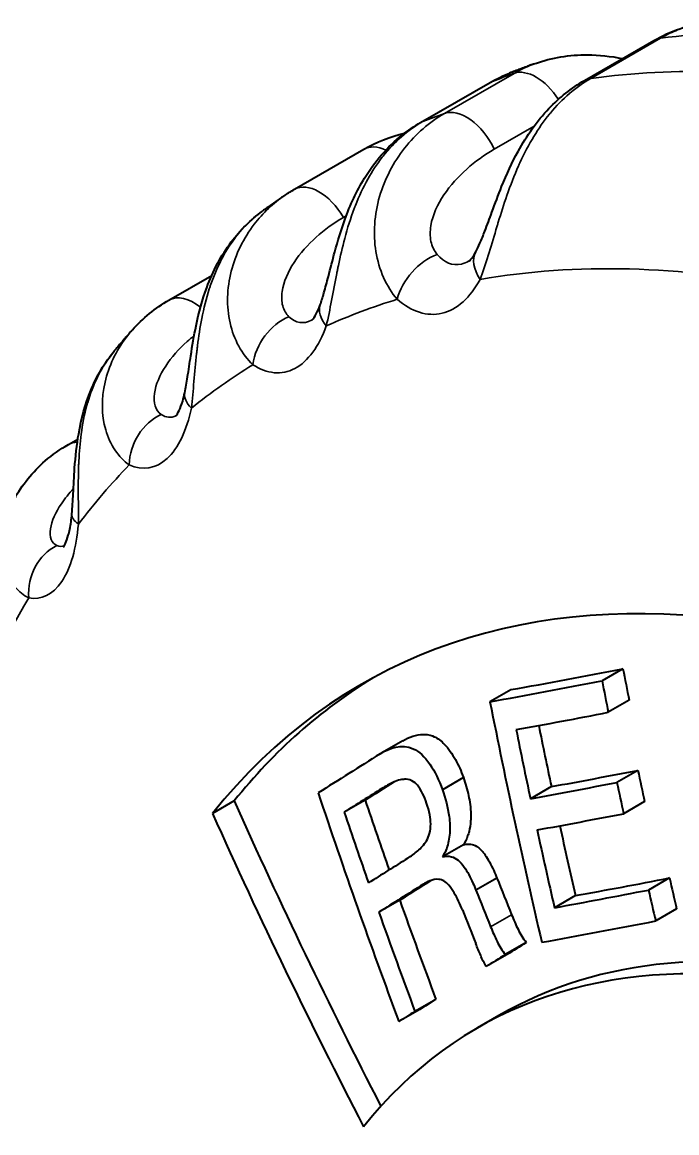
# Model space of a CAD drawing. Header units: millimetres. Extents: x 0 to 3364, y 0 to 2376.
# Drawn here: x 2996.94 to 3000.25, y 2026.99 to 2032.61 of the extents above; entities that cross this region are included whole.
import ezdxf

# ---------------------------------------------------------------- set-up
doc = ezdxf.new("R2010")
doc.units = ezdxf.units.MM
doc.header["$LTSCALE"] = 4
doc.layers.add('가시적인 것(ISO)', color=3, linetype='Continuous', lineweight=40, true_color=0x00ff00)
doc.layers.add('가시적인 좁은 것(ISO)', color=3, linetype='Continuous', lineweight=35, true_color=0x00ff00)

msp = doc.modelspace()

# ---------------------------------------------------------------- linework, layer by layer
at = {"layer": '가시적인 것(ISO)'}
for p, q in [((2999.7836, 2032.3179), (3000.1358, 2032.5207)), ((2998.9545, 2032.1049), (2999.3066, 2032.3077)), ((2998.3157, 2031.7672), (2998.6678, 2031.97)), ((2998.009, 2031.3953), (2998.0091, 2031.3953)), ((2997.9136, 2031.3403), (2997.9137, 2031.3404)), ((2997.6812, 2031.2065), (2997.8975, 2031.3311)), ((2997.3536, 2030.5799), (2997.3537, 2030.58)), ((2997.172, 2030.4753), (2997.2198, 2030.5028)), ((2999.9787, 2029.3404), (2999.8727, 2029.2794)), ((2999.4119, 2029.2347), (2999.3058, 2029.1736)), ((3000.0106, 2029.1811), (2999.9045, 2029.12)), ((2998.8641, 2028.9759), (2998.7581, 2028.9148)), ((3000.0545, 2028.8262), (2999.9484, 2028.7651)), ((2999.1714, 2028.7896), (2999.0653, 2028.7285)), ((2999.6165, 2028.744), (2999.5105, 2028.683)), ((2998.0115, 2028.6713), (2997.9014, 2028.6079)), ((2998.674, 2028.6753), (2998.5679, 2028.6142)), ((3000.0884, 2028.668), (2999.9823, 2028.6069)), ((2999.1713, 2028.4494), (2999.0652, 2028.3883)), ((2999.3408, 2028.2813), (2999.2348, 2028.2202)), ((3000.2141, 2028.2818), (3000.108, 2028.2207)), ((2999.7383, 2028.1921), (2999.6322, 2028.131)), ((2998.8493, 2028.1691), (2998.7432, 2028.108)), ((3000.2504, 2028.125), (3000.1443, 2028.0639)), ((2999.4895, 2027.9551), (2999.3834, 2027.894)), ((2999.3927, 2027.8942), (2999.2867, 2027.8332)), ((2999.0321, 2027.6672), (2998.926, 2027.6062)), ((2998.9506, 2027.6158), (2998.8446, 2027.5547)), ((2999.3513, 2027.5851), (2999.2429, 2027.5227))]:
    msp.add_line(p, q, dxfattribs=at)
for centre, major_axis, ratio, start_param, end_param in [((3000.2605, 2032.3041), (-0.1248, 0.2167), 0.578093, 6.283154, 6.283185), ((2997.2968, 2030.2587), (-0.1248, 0.2166), 0.578093, 0, 0.000033), ((3002.4733, 2022.6323), (-3.8176, 6.6294), 0.578093, 5.249978, 6.506615), ((3019.0067, 2040.4154), (-25.125, -10.7813), 0.16276, 0.609597, 0.644665), ((3022.1533, 2033.8471), (-5.2013, 27.8132), 0.79967, 1.583298, 1.589043), ((3002.5834, 2022.6957), (-3.8176, 6.6294), 0.578093, 0.014371, 0.22343), ((3018.9006, 2040.3543), (-25.125, -10.7813), 0.16276, 0.609597, 0.644665), ((3022.0473, 2033.7861), (-5.2013, 27.8132), 0.79967, 1.583298, 1.589043), ((3021.4789, 2033.68), (5.177, -27.8188), 0.799581, 4.725595, 4.76962), ((3018.9618, 2040.2118), (25.1632, 10.7975), 0.162768, 3.757531, 3.786231), ((3021.6871, 2033.7601), (-5.1774, 27.821), 0.799581, 1.591216, 1.602375), ((3021.5811, 2033.699), (-5.1774, 27.821), 0.799581, 1.589767, 1.602375), ((3018.0197, 2040.0033), (-23.5134, -13.9557), 0.018571, 5.661847, 5.685526), ((3019.2023, 2039.9594), (-25.2439, -10.8326), 0.162747, 0.615975, 0.642867), ((3022.1196, 2033.8402), (-5.134, 27.8267), 0.799424, 1.603572, 1.609291), ((3018.205, 2039.9315), (23.5491, 13.9756), 0.018517, 2.526589, 2.537704), ((3019.0962, 2039.8983), (-25.2439, -10.8326), 0.162747, 0.615975, 0.642867), ((3022.0135, 2033.7791), (-5.134, 27.8267), 0.799424, 1.603572, 1.609291), ((3021.491, 2033.5704), (15.0727, -23.9465), 0.81576, 4.419486, 4.463404), ((3018.0989, 2039.8704), (23.5491, 13.9756), 0.018517, 2.523335, 2.537704), ((3021.8495, 2033.7903), (22.1151, -17.6582), 0.795688, 4.135552, 4.199373), ((3021.6803, 2033.6838), (-15.072, 23.95), 0.815761, 1.283644, 1.297007), ((3021.8495, 2033.7903), (-22.2323, 17.7518), 0.795688, 0.99544, 1.060582), ((3021.5742, 2033.6227), (-15.072, 23.95), 0.815761, 1.283644, 1.297187), ((3019.1574, 2039.7558), (25.2792, 10.8478), 0.162747, 3.757576, 3.784431), ((3021.6868, 2033.7601), (-5.1749, 27.8215), 0.799572, 1.609614, 1.622425), ((3021.5808, 2033.699), (-5.1749, 27.8215), 0.799572, 1.608164, 1.622425), ((3018.288, 2039.5507), (-23.6289, -14.0257), 0.018637, 5.664341, 5.679216), ((3018.3669, 2039.4176), (23.6612, 14.0451), 0.018644, 2.520746, 2.537604), ((3018.473, 2039.4787), (23.6612, 14.0451), 0.018644, 2.525632, 2.537604), ((3022.2539, 2034.0992), (-17.1716, 22.478), 0.813655, 1.236296, 1.243497), ((3019.4157, 2039.4605), (-25.3627, -10.8865), 0.162616, 0.616038, 0.64508), ((3022.1622, 2033.8488), (-5.2012, 27.8129), 0.79967, 1.621626, 1.627317), ((3002.1622, 2022.4532), (-2.9193, 5.0695), 0.578093, 5.249978, 6.506615), ((3022.1478, 2034.0381), (-17.1716, 22.478), 0.813655, 1.236296, 1.243497), ((3019.3096, 2039.3994), (-25.3627, -10.8865), 0.162616, 0.616038, 0.64508), ((3022.0561, 2033.7877), (-5.2012, 27.8129), 0.79967, 1.621626, 1.627317), ((3021.6804, 2033.6839), (-15.0736, 23.949), 0.81576, 1.302762, 1.321846), ((3002.2706, 2022.5156), (-2.9193, 5.0695), 0.578093, 5.249978, 6.283185), ((3021.5743, 2033.6228), (-15.0736, 23.949), 0.81576, 1.302762, 1.321846), ((3022.0463, 2033.9538), (16.8506, -22.7272), 0.814141, 4.390872, 4.397457), ((3019.3709, 2039.257), (25.3951, 10.9), 0.162635, 3.751386, 3.786648), ((3018.7413, 2039.0259), (23.7645, 14.1086), 0.018741, 2.50392, 2.510895), ((3018.6352, 2038.9649), (23.7645, 14.1086), 0.018741, 2.50392, 2.510895), ((3018.7408, 2039.0259), (23.7635, 14.1102), 0.018839, 2.537497, 2.543658), ((3018.6347, 2038.9648), (23.7635, 14.1102), 0.018839, 2.537497, 2.543658)]:
    msp.add_ellipse(centre, major_axis=major_axis, ratio=ratio, start_param=start_param, end_param=end_param, dxfattribs=at)
for points in [[(3000.1358, 2032.5207), (3000.2186, 2032.5684), (3000.3114, 2032.6004), (3000.405, 2032.613)], [(2999.3066, 2032.3077), (2999.3382, 2032.3258), (2999.3712, 2032.3418), (2999.4051, 2032.3552)], [(2999.4052, 2032.3552), (2999.4052, 2032.3552), (2999.4052, 2032.3552), (2999.4051, 2032.3552)], [(2998.6678, 2031.97), (2998.7314, 2032.0065), (2998.8012, 2032.0339), (2998.8734, 2032.051)], [(2998.8812, 2032.0528), (2998.8813, 2032.0528), (2998.8814, 2032.0528), (2998.8814, 2032.0528)], [(2998.9582, 2032.0662), (2998.9583, 2032.0662), (2998.9583, 2032.0662), (2998.9583, 2032.0662)], [(2998.2685, 2031.7376), (2998.2838, 2031.748), (2998.2996, 2031.7579), (2998.3157, 2031.7672)], [(2998.1543, 2031.6571), (2998.1541, 2031.657), (2998.1539, 2031.6568), (2998.1538, 2031.6567)], [(2997.4959, 2031.0555), (2997.5485, 2031.115), (2997.6117, 2031.1665), (2997.6812, 2031.2065)], [(2999.0156, 2028.8352), (2999.0156, 2028.8352), (2999.0156, 2028.8352), (2999.0156, 2028.8352)]]:
    msp.add_open_spline(points, degree=3, dxfattribs=at)
for points, knots in [([(2999.5358, 2032.4042), (2999.6191, 2032.4339), (2999.7086, 2032.4484), (2999.8572, 2032.4476), (2999.9168, 2032.4409), (2999.9764, 2032.429)], [0, 0, 0, 0, 0.0588695, 0.0588695, 0.09726175, 0.09726175, 0.09726175, 0.09726175]), ([(2999.5307, 2032.4024), (2999.5237, 2032.3999), (2999.5166, 2032.3973), (2999.5008, 2032.3916), (2999.4921, 2032.3884), (2999.4747, 2032.3819), (2999.466, 2032.3786), (2999.4486, 2032.372), (2999.4399, 2032.3687), (2999.4225, 2032.362), (2999.4139, 2032.3586), (2999.4052, 2032.3552)], [3.82071608, 3.82071608, 3.82071608, 3.82071608, 3.82394607, 3.82394607, 3.82796221, 3.82796221, 3.83197835, 3.83197835, 3.83599449, 3.83599449, 3.84001063, 3.84001063, 3.84001063, 3.84001063]), ([(2999.2342, 2031.4513), (2999.2406, 2031.4632), (2999.2477, 2031.4779), (2999.2631, 2031.5128), (2999.2716, 2031.5337), (2999.2918, 2031.586), (2999.3037, 2031.6187), (2999.3315, 2031.6944), (2999.3477, 2031.7381), (2999.3898, 2031.8424), (2999.4172, 2031.9026), (2999.4919, 2032.0391), (2999.5438, 2032.113), (2999.6574, 2032.2321), (2999.7182, 2032.2803), (2999.7836, 2032.3179)], [0, 0, 0, 0, 0.0129, 0.0129, 0.0280326, 0.0280326, 0.0492496, 0.0492496, 0.076874, 0.076874, 0.1169166, 0.1169166, 0.1738942, 0.1738942, 0.2241079, 0.2241079, 0.2241079, 0.2241079]), ([(2998.4469, 2031.183), (2998.4531, 2031.2006), (2998.4595, 2031.2212), (2998.4732, 2031.2691), (2998.4806, 2031.2973), (2998.4984, 2031.3667), (2998.5091, 2031.4092), (2998.5354, 2031.5056), (2998.5518, 2031.5599), (2998.598, 2031.6871), (2998.631, 2031.7587), (2998.7224, 2031.9075), (2998.7868, 2031.9826), (2998.8912, 2032.0653), (2998.9222, 2032.0863), (2998.9545, 2032.1049)], [0, 0, 0, 0, 0.0151353, 0.0151353, 0.0334603, 0.0334603, 0.0594201, 0.0594201, 0.0934012, 0.0934012, 0.1424786, 0.1424786, 0.2057679, 0.2057679, 0.2305103, 0.2305103, 0.2305103, 0.2305103]), ([(2998.2683, 2031.7375), (2998.2606, 2031.7322), (2998.2529, 2031.727), (2998.2376, 2031.7164), (2998.23, 2031.7111), (2998.2148, 2031.7004), (2998.2072, 2031.6951), (2998.192, 2031.6843), (2998.1844, 2031.6789), (2998.1694, 2031.668), (2998.1618, 2031.6625), (2998.1543, 2031.657)], [3.9682614, 3.9682614, 3.9682614, 3.9682614, 3.9722824, 3.9722824, 3.97630341, 3.97630341, 3.98032442, 3.98032442, 3.98434542, 3.98434542, 3.98836643, 3.98836643, 3.98836643, 3.98836643]), ([(2997.7611, 2030.7377), (2997.7661, 2030.7622), (2997.7708, 2030.7895), (2997.7807, 2030.8521), (2997.786, 2030.8884), (2997.7995, 2030.9754), (2997.8081, 2031.027), (2997.8325, 2031.1433), (2997.85, 2031.2081), (2997.9034, 2031.3534), (2997.9448, 2031.4323), (2998.0412, 2031.5603), (2998.0944, 2031.6133), (2998.1538, 2031.6567)], [0, 0, 0, 0, 0.017988, 0.017988, 0.0401055, 0.0401055, 0.0710394, 0.0710394, 0.1122136, 0.1122136, 0.1690933, 0.1690933, 0.217975, 0.217975, 0.217975, 0.217975]), ([(2999.1977, 2031.4036), (2999.2003, 2031.4053), (2999.204, 2031.4077), (2999.2195, 2031.4268), (2999.2269, 2031.4377), (2999.2342, 2031.4513)], [0.00107437, 0.00107437, 0.00107437, 0.00107437, 0.02552716, 0.02552716, 0.04178932, 0.04178932, 0.04178932, 0.04178932]), ([(2998.4039, 2031.1046), (2998.4039, 2031.1046), (2998.404, 2031.1047), (2998.4061, 2031.1065), (2998.413, 2031.1137), (2998.4279, 2031.1382), (2998.4356, 2031.1534), (2998.4441, 2031.1753), (2998.4455, 2031.1791), (2998.4469, 2031.183)], [0.00947089, 0.00947089, 0.00947089, 0.00947089, 0.01328249, 0.01328249, 0.03527975, 0.03527975, 0.05320596, 0.05320596, 0.05679276, 0.05679276, 0.05679276, 0.05679276]), ([(2997.496, 2031.0557), (2997.4898, 2031.0486), (2997.4836, 2031.0416), (2997.4713, 2031.0275), (2997.4651, 2031.0204), (2997.4529, 2031.0062), (2997.4468, 2030.9991), (2997.4346, 2030.9848), (2997.4286, 2030.9777), (2997.4165, 2030.9633), (2997.4105, 2030.9561), (2997.4045, 2030.9489)], [4.11664214, 4.11664214, 4.11664214, 4.11664214, 4.12065538, 4.12065538, 4.12466862, 4.12466862, 4.12868186, 4.12868186, 4.1326951, 4.1326951, 4.13670834, 4.13670834, 4.13670834, 4.13670834]), ([(2997.1901, 2030.1253), (2997.1927, 2030.1569), (2997.1946, 2030.1911), (2997.1986, 2030.2683), (2997.2008, 2030.3122), (2997.2082, 2030.4148), (2997.2145, 2030.4738), (2997.2374, 2030.6071), (2997.2572, 2030.6809), (2997.3154, 2030.8222), (2997.3556, 2030.89), (2997.4048, 2030.9493)], [0, 0, 0, 0, 0.0211045, 0.0211045, 0.0471884, 0.0471884, 0.082903, 0.082903, 0.1312732, 0.1312732, 0.1828163, 0.1828163, 0.1828163, 0.1828163]), ([(2997.7151, 2030.6182), (2997.7155, 2030.6187), (2997.7162, 2030.6193), (2997.7212, 2030.6262), (2997.7268, 2030.6349), (2997.7385, 2030.6599), (2997.7449, 2030.6763), (2997.7544, 2030.7082), (2997.758, 2030.7225), (2997.7611, 2030.7377)], [0.01675335, 0.01675335, 0.01675335, 0.01675335, 0.02663448, 0.02663448, 0.04373258, 0.04373258, 0.06090422, 0.06090422, 0.07265544, 0.07265544, 0.07265544, 0.07265544]), ([(2996.8979, 2030.1985), (2996.9374, 2030.2708), (2996.9916, 2030.3374), (2997.0911, 2030.4235), (2997.1303, 2030.4513), (2997.172, 2030.4753)], [0, 0, 0, 0, 0.05667523, 0.05667523, 0.08864518, 0.08864518, 0.08864518, 0.08864518]), ([(2997.1472, 2029.9554), (2997.1472, 2029.9555), (2997.1473, 2029.9555), (2997.1481, 2029.9566), (2997.1525, 2029.9631), (2997.1623, 2029.9857), (2997.1673, 2029.9995), (2997.1771, 2030.0352), (2997.1819, 2030.0583), (2997.1874, 2030.0968), (2997.1889, 2030.1108), (2997.1901, 2030.1253)], [0.02301572, 0.02301572, 0.02301572, 0.02301572, 0.02509466, 0.02509466, 0.04480832, 0.04480832, 0.06073962, 0.06073962, 0.07956104, 0.07956104, 0.08949428, 0.08949428, 0.08949428, 0.08949428]), ([(2998.8641, 2028.9759), (2998.8968, 2028.9947), (2998.9322, 2029.0092), (2998.9955, 2029.0081), (2999.0141, 2029.0007), (2999.0412, 2028.9889), (2999.0589, 2028.9756), (2999.0958, 2028.937), (2999.1143, 2028.9103), (2999.1461, 2028.8527), (2999.1599, 2028.8217), (2999.1714, 2028.7896)], [-0.08345594, -0.08345594, -0.08345594, -0.08345594, -0.07029381, -0.07029381, -0.06113554, -0.06113554, -0.04272957, -0.04272957, -0.02078342, -0.02078342, 0, 0, 0, 0]), ([(2998.7501, 2028.9101), (2998.8006, 2028.9406), (2998.8566, 2028.9618), (2998.9773, 2028.9097), (2999.0311, 2028.8237), (2999.0653, 2028.7285)], [0, 0, 0, 0, 0.5, 0.5, 1, 1, 1, 1]), ([(2998.9851, 2028.6599), (2998.979, 2028.6769), (2998.9724, 2028.6938), (2998.9579, 2028.7232), (2998.9496, 2028.7375), (2998.9322, 2028.7577), (2998.9225, 2028.7676), (2998.8973, 2028.7803), (2998.8845, 2028.7815), (2998.8629, 2028.7805), (2998.8438, 2028.7783), (2998.7956, 2028.7567), (2998.7773, 2028.7457), (2998.759, 2028.7345)], [-0.2442688, -0.2442688, -0.2442688, -0.2442688, -0.1784825, -0.1784825, -0.1200053, -0.1200053, -0.0885003, -0.0885003, -0.0563019, -0.0563019, -0.0222186, -0.0222186, 0, 0, 0, 0]), ([(2999.1714, 2028.7896), (2999.1815, 2028.7595), (2999.1905, 2028.7292), (2999.1972, 2028.6982), (2999.2004, 2028.6837), (2999.203, 2028.6689), (2999.2049, 2028.6542), (2999.2071, 2028.6374), (2999.2084, 2028.6204), (2999.2088, 2028.6041), (2999.209, 2028.5921), (2999.2088, 2028.5802), (2999.2079, 2028.5688), (2999.2066, 2028.5508), (2999.2037, 2028.5334), (2999.1997, 2028.5175), (2999.1977, 2028.5094), (2999.1953, 2028.5016), (2999.1927, 2028.4942), (2999.1868, 2028.4777), (2999.1793, 2028.463), (2999.1713, 2028.4494)], [0, 0, 0, 0, 0.0001900678, 0.0001900678, 0.0001900678, 0.0002792803, 0.0002792803, 0.0002792803, 0.0003801356, 0.0003801356, 0.0003801356, 0.0004540062, 0.0004540062, 0.0004540062, 0.0005702034, 0.0005702034, 0.0005702034, 0.0006293617, 0.0006293617, 0.0006293617, 0.0007602712, 0.0007602712, 0.0007602712, 0.0007602712]), ([(2999.0653, 2028.7285), (2999.0799, 2028.6849), (2999.093, 2028.6388), (2999.0989, 2028.5931), (2999.1026, 2028.5641), (2999.1039, 2028.5348), (2999.1019, 2028.5077), (2999.0998, 2028.4806), (2999.0945, 2028.455), (2999.0866, 2028.4331), (2999.0807, 2028.4166), (2999.0732, 2028.4019), (2999.0652, 2028.3883)], [0, 0, 0, 0, 0.365949, 0.365949, 0.365949, 0.59613, 0.59613, 0.59613, 0.827212, 0.827212, 0.827212, 1, 1, 1, 1]), ([(2998.8894, 2028.3815), (2998.9068, 2028.3926), (2998.9237, 2028.4046), (2998.9401, 2028.4189), (2998.9562, 2028.433), (2998.9715, 2028.4492), (2998.9843, 2028.4703), (2998.9907, 2028.4809), (2998.9964, 2028.493), (2999.0001, 2028.5071), (2999.0039, 2028.5213), (2999.006, 2028.5376), (2999.0059, 2028.5548), (2999.0058, 2028.5701), (2999.0038, 2028.5861), (2999.0008, 2028.6017), (2998.9971, 2028.6215), (2998.9914, 2028.6409), (2998.9851, 2028.6599)], [0, 0, 0, 0, 0.0002122907, 0.0002122907, 0.0002122907, 0.0004232854, 0.0004232854, 0.0004232854, 0.000529661, 0.000529661, 0.000529661, 0.0006370697, 0.0006370697, 0.0006370697, 0.0007326295, 0.0007326295, 0.0007326295, 0.0008533655, 0.0008533655, 0.0008533655, 0.0008533655]), ([(2999.1713, 2028.4494), (2999.1805, 2028.4518), (2999.1901, 2028.4533), (2999.2098, 2028.4526), (2999.2197, 2028.4504), (2999.2431, 2028.4394), (2999.2552, 2028.4296), (2999.2747, 2028.4074), (2999.2871, 2028.3916), (2999.3191, 2028.3335), (2999.332, 2028.3025), (2999.3408, 2028.2813)], [-0.08077505, -0.08077505, -0.08077505, -0.08077505, -0.06461319, -0.06461319, -0.04825475, -0.04825475, -0.02727064, -0.02727064, -0.01409614, -0.01409614, 0, 0, 0, 0]), ([(2999.0652, 2028.3883), (2999.0799, 2028.3922), (2999.0956, 2028.3936), (2999.1117, 2028.3891), (2999.1227, 2028.386), (2999.134, 2028.38), (2999.1447, 2028.3711), (2999.1554, 2028.3622), (2999.1656, 2028.3504), (2999.175, 2028.3371), (2999.1919, 2028.3133), (2999.2065, 2028.2848), (2999.2197, 2028.2556), (2999.2249, 2028.244), (2999.2298, 2028.2321), (2999.2348, 2028.2202)], [0, 0, 0, 0, 0.24517, 0.24517, 0.24517, 0.412468, 0.412468, 0.412468, 0.579175, 0.579175, 0.579175, 0.880831, 0.880831, 0.880831, 1, 1, 1, 1]), ([(2999.1664, 2028.1199), (2999.1536, 2028.15), (2999.14, 2028.1798), (2999.1243, 2028.2064), (2999.1159, 2028.2206), (2999.1068, 2028.234), (2999.0971, 2028.2452), (2999.0894, 2028.254), (2999.0811, 2028.2615), (2999.0727, 2028.2663), (2999.0643, 2028.2711), (2999.0558, 2028.2736), (2999.0475, 2028.2746), (2999.0314, 2028.2764), (2999.016, 2028.2728), (2999.0015, 2028.267), (2998.9903, 2028.2625), (2998.9795, 2028.2566), (2998.9689, 2028.2502)], [0, 0, 0, 0, 0.26134, 0.26134, 0.26134, 0.400426, 0.400426, 0.400426, 0.510273, 0.510273, 0.510273, 0.619538, 0.619538, 0.619538, 0.834369, 0.834369, 0.834369, 1, 1, 1, 1]), ([(2999.415, 2028.0955), (2999.4253, 2028.0705), (2999.436, 2028.0457), (2999.4476, 2028.0217), (2999.4536, 2028.0094), (2999.4599, 2027.9976), (2999.4667, 2027.9866), (2999.4738, 2027.9752), (2999.4816, 2027.9651), (2999.4895, 2027.9551)], [0, 0, 0, 0, 0.0001657237, 0.0001657237, 0.0001657237, 0.0002511465, 0.0002511465, 0.0002511465, 0.0003392969, 0.0003392969, 0.0003392969, 0.0003392969]), ([(2999.3089, 2028.0344), (2999.3193, 2028.0094), (2999.3299, 2027.9846), (2999.3415, 2027.9607), (2999.3474, 2027.9484), (2999.3538, 2027.9366), (2999.3607, 2027.9255), (2999.3677, 2027.9141), (2999.3755, 2027.9039), (2999.3834, 2027.894)], [0, 0, 0, 0, 0.490094, 0.490094, 0.490094, 0.740981, 0.740981, 0.740981, 1, 1, 1, 1]), ([(2999.2867, 2027.8332), (2999.2766, 2027.851), (2999.2671, 2027.8698), (2999.2587, 2027.8894), (2999.2544, 2027.8994), (2999.2501, 2027.9093), (2999.246, 2027.9193), (2999.2419, 2027.9294), (2999.2378, 2027.9395), (2999.2337, 2027.9495)], [0, 0, 0, 0, 0.497399, 0.497399, 0.497399, 0.748687, 0.748687, 0.748687, 1, 1, 1, 1])]:
    msp.add_open_spline(points, degree=3, knots=knots, dxfattribs=at)
at = {"layer": '가시적인 좁은 것(ISO)'}
for p, q in [((3000.1681, 2032.5316), (2999.8159, 2032.3288)), ((2999.0755, 2032.1514), (2999.4276, 2032.3542)), ((2999.3177, 2032.313), (2998.9656, 2032.1102)), ((2999.5288, 2032.0861), (2999.3275, 2031.9702)), ((2999.5832, 2032.1175), (2999.5831, 2032.1174)), ((2998.7471, 2031.7303), (2998.7471, 2031.7303)), ((2998.5787, 2031.6333), (2998.5643, 2031.625)), ((2998.6126, 2031.6529), (2998.6126, 2031.6528)), ((2997.9823, 2031.1372), (2997.9822, 2031.1372)), ((2997.4276, 2030.4214), (2997.4275, 2030.4214)), ((2998.8004, 2028.7584), (2998.759, 2028.7345)), ((2998.9823, 2028.2579), (2998.9689, 2028.2502)), ((2999.415, 2028.0955), (2999.3089, 2028.0344))]:
    msp.add_line(p, q, dxfattribs=at)
for centre, major_axis, ratio, start_param, end_param in [((3003.8646, 2023.4335), (-4.9903, 8.6658), 0.578093, 5.83769, 6.049802), ((3000.2605, 2032.3041), (-0.1248, 0.2166), 0.578093, 6.049802, 6.283154), ((3003.8646, 2023.4335), (-4.9903, 8.6658), 0.578093, 6.17803, 6.198155), ((2999.5385, 2032.1312), (-0.1248, 0.2166), 0.578093, 4.802578, 6.17803), ((3003.5124, 2023.2307), (-4.9903, 8.6658), 0.578093, 5.83769, 6.049802), ((2999.4314, 2032.091), (-0.1248, 0.2166), 0.578093, 6.198155, 6.283185), ((2999.9084, 2032.1013), (-0.1248, 0.2166), 0.578093, 6.049802, 6.283195), ((2999.5385, 2032.1312), (-0.1248, 0.2166), 0.578093, 4.73498, 4.735216), ((3003.5124, 2023.2307), (-4.9903, 8.6658), 0.578093, 6.17803, 6.198155), ((2999.1864, 2031.9284), (-0.1248, 0.2166), 0.578093, 4.575176, 6.17803), ((2999.0792, 2031.8882), (-0.1248, 0.2166), 0.578093, 6.198155, 6.283187), ((2998.7926, 2031.7533), (-0.1248, 0.2166), 0.578093, 5.579604, 6.283185), ((2998.7926, 2031.7533), (0.1248, -0.2166), 0.578093, 2.393781, 2.393902), ((2998.7926, 2031.7533), (0.1248, -0.2166), 0.578093, 2.102064, 2.102214), ((2998.4404, 2031.5505), (-0.1248, 0.2166), 0.578093, 4.723529, 6.283186), ((2999.4543, 2031.3328), (-0.2201, 0.1185), 0.60187, 0.000099, 0.852783), ((2999.0386, 2031.2332), (0.1654, 0.1875), 0.685344, 0.910911, 2.218093), ((3002.8444, 2022.846), (-4.6549, 8.0834), 0.578093, 5.812493, 6.075), ((2997.8059, 2030.9898), (-0.1248, 0.2166), 0.578093, 5.300454, 6.283198), ((2998.6826, 2031.0997), (-0.2357, 0.0833), 0.543252, 0.000095, 0.733606), ((3002.8444, 2022.846), (-4.6549, 8.0834), 0.578093, 6.152832, 6.223353), ((2998.3147, 2030.9052), (-0.1387, -0.208), 0.76234, 3.985255, 5.292436), ((3002.8444, 2022.846), (-4.6549, 8.0834), 0.578093, 0.018, 0.08852), ((2998.006, 2030.6873), (-0.2449, 0.0504), 0.470083, 0.000076, 0.633502), ((2997.6489, 2030.4615), (0.1248, -0.2166), 0.578093, 2.589921, 2.590183), ((2997.6941, 2030.4022), (0.1019, 0.2283), 0.825205, 0.740406, 2.047587), ((2997.2968, 2030.2587), (-0.1248, 0.2166), 0.578093, 5.964897, 6.283185), ((3002.8444, 2022.846), (-4.6549, 8.0834), 0.578093, 0.166353, 0.236873), ((2997.4393, 2030.1048), (-0.2492, 0.0204), 0.383969, 0.000054, 0.550936), ((2997.1902, 2029.7354), (-0.0503, -0.2449), 0.87256, 3.727674, 5.034855), ((3002.8444, 2022.846), (-4.6549, 8.0834), 0.578093, 0.314706, 0.577212)]:
    msp.add_ellipse(centre, major_axis=major_axis, ratio=ratio, start_param=start_param, end_param=end_param, dxfattribs=at)
for points, knots in [([(3000.405, 2032.613), (3000.3923, 2032.6113), (3000.3797, 2032.6092), (3000.3671, 2032.6067), (3000.3534, 2032.604), (3000.3398, 2032.6008), (3000.3262, 2032.5972), (3000.2989, 2032.5899), (3000.272, 2032.5808), (3000.2456, 2032.5698), (3000.2192, 2032.5588), (3000.1933, 2032.546), (3000.1681, 2032.5316)], [0.0061095824, 0.0061095824, 0.0061095824, 0.0061095824, 0.006206048, 0.006206048, 0.006206048, 0.0063112353, 0.0063112353, 0.0063112353, 0.0065216098, 0.0065216098, 0.0065216098, 0.0067319843, 0.0067319843, 0.0067319843, 0.0067319843]), ([(2999.4051, 2032.3552), (2999.4019, 2032.354), (2999.3988, 2032.3527), (2999.3956, 2032.3513), (2999.3689, 2032.3403), (2999.3429, 2032.3275), (2999.3177, 2032.313)], [0.0064968497, 0.0064968497, 0.0064968497, 0.0064968497, 0.0065219163, 0.0065219163, 0.0065219163, 0.0067319843, 0.0067319843, 0.0067319843, 0.0067319843]), ([(2999.8159, 2032.3288), (2999.7393, 2032.2846), (2999.6715, 2032.2261), (2999.6112, 2032.1531), (2999.6095, 2032.1511), (2999.6079, 2032.1491), (2999.6062, 2032.1471), (2999.5779, 2032.1122), (2999.552, 2032.075), (2999.5279, 2032.0353), (2999.5024, 2031.9933), (2999.479, 2031.9486), (2999.4574, 2031.9014), (2999.4551, 2031.8963), (2999.4528, 2031.8912), (2999.4505, 2031.8861), (2999.4288, 2031.8374), (2999.4094, 2031.787), (2999.3914, 2031.7356), (2999.376, 2031.6915), (2999.3615, 2031.6459), (2999.3478, 2031.601), (2999.3458, 2031.5946), (2999.3439, 2031.5882), (2999.3419, 2031.5818), (2999.34, 2031.5754), (2999.3381, 2031.569), (2999.3362, 2031.5626), (2999.3095, 2031.4736), (2999.2849, 2031.3856), (2999.2558, 2031.311)], [0, 0, 0, 0, 0.000641191, 0.000641191, 0.000641191, 0.00065882, 0.00065882, 0.00065882, 0.000961786, 0.000961786, 0.000961786, 0.001282382, 0.001282382, 0.001282382, 0.001316763, 0.001316763, 0.001316763, 0.001643352, 0.001643352, 0.001643352, 0.001923573, 0.001923573, 0.001923573, 0.001963585, 0.001963585, 0.001963585, 0.002003722, 0.002003722, 0.002003722, 0.002564764, 0.002564764, 0.002564764, 0.002564764]), ([(2998.8364, 2031.2106), (2998.8091, 2031.2424), (2998.7854, 2031.2803), (2998.7488, 2031.3622), (2998.7359, 2031.4061), (2998.7133, 2031.5435), (2998.721, 2031.6401), (2998.7732, 2031.8204), (2998.8178, 2031.9047), (2998.9302, 2032.0476), (2998.999, 2032.1074), (2999.0755, 2032.1514)], [0.004174723, 0.004174723, 0.004174723, 0.004174723, 0.004494381, 0.004494381, 0.004814039, 0.004814039, 0.005453354, 0.005453354, 0.006092669, 0.006092669, 0.006731984, 0.006731984, 0.006731984, 0.006731984]), ([(2998.9656, 2032.1102), (2998.8889, 2032.0661), (2998.8226, 2032.0081), (2998.7652, 2031.9357), (2998.7636, 2031.9337), (2998.762, 2031.9317), (2998.7605, 2031.9297), (2998.7336, 2031.8952), (2998.7094, 2031.8583), (2998.6874, 2031.8189), (2998.6641, 2031.7771), (2998.6434, 2031.7326), (2998.6249, 2031.6854), (2998.6229, 2031.6803), (2998.6209, 2031.6752), (2998.619, 2031.6701), (2998.6005, 2031.6213), (2998.5846, 2031.5707), (2998.5707, 2031.5186), (2998.5587, 2031.4739), (2998.5481, 2031.4275), (2998.5384, 2031.3814), (2998.537, 2031.3748), (2998.5357, 2031.3682), (2998.5343, 2031.3617), (2998.533, 2031.3551), (2998.5316, 2031.3485), (2998.5303, 2031.3419), (2998.512, 2031.2499), (2998.4968, 2031.1574), (2998.4772, 2031.0758)], [0, 0, 0, 0, 0.000641191, 0.000641191, 0.000641191, 0.00065882, 0.00065882, 0.00065882, 0.000961786, 0.000961786, 0.000961786, 0.001282382, 0.001282382, 0.001282382, 0.001316763, 0.001316763, 0.001316763, 0.001643352, 0.001643352, 0.001643352, 0.001923573, 0.001923573, 0.001923573, 0.001963585, 0.001963585, 0.001963585, 0.002003722, 0.002003722, 0.002003722, 0.002564764, 0.002564764, 0.002564764, 0.002564764]), ([(2999.3275, 2031.9702), (2999.278, 2031.9417), (2999.231, 2031.908), (2999.1878, 2031.8695), (2999.1447, 2031.8309), (2999.105, 2031.7872), (2999.0728, 2031.739), (2999.0405, 2031.6908), (2999.0153, 2031.6375), (2999.0064, 2031.5831), (2999.002, 2031.5559), (2999.0019, 2031.5288), (2999.0072, 2031.5038), (2999.0124, 2031.4788), (2999.0234, 2031.4557), (2999.0384, 2031.4377)], [0, 0, 0, 0, 0.000419288, 0.000419288, 0.000419288, 0.000838576, 0.000838576, 0.000838576, 0.001257865, 0.001257865, 0.001257865, 0.001467509, 0.001467509, 0.001467509, 0.001677153, 0.001677153, 0.001677153, 0.001677153]), ([(2998.1061, 2030.8796), (2998.0785, 2030.9054), (2998.0538, 2030.9376), (2998.0146, 2031.0096), (2997.9999, 2031.049), (2997.9715, 2031.1748), (2997.9745, 2031.266), (2998.0184, 2031.4385), (2998.0592, 2031.5205), (2998.1565, 2031.6474), (2998.2092, 2031.6973), (2998.2685, 2031.7376)], [0.004174723, 0.004174723, 0.004174723, 0.004174723, 0.004494381, 0.004494381, 0.004814039, 0.004814039, 0.005453354, 0.005453354, 0.006092669, 0.006092669, 0.006612436, 0.006612436, 0.006612436, 0.006612436]), ([(2998.1538, 2031.6567), (2998.103, 2031.6196), (2998.0581, 2031.5755), (2998.0185, 2031.5242), (2998.017, 2031.5223), (2998.0155, 2031.5203), (2998.014, 2031.5183), (2997.9884, 2031.4844), (2997.9658, 2031.4483), (2997.9457, 2031.4096), (2997.9245, 2031.3686), (2997.9061, 2031.3249), (2997.8904, 2031.2783), (2997.8887, 2031.2733), (2997.887, 2031.2683), (2997.8854, 2031.2632), (2997.8699, 2031.2151), (2997.8574, 2031.1649), (2997.8472, 2031.113), (2997.8385, 2031.0685), (2997.8314, 2031.022), (2997.8256, 2030.9754), (2997.8247, 2030.9688), (2997.8239, 2030.9621), (2997.8232, 2030.9555), (2997.8224, 2030.9488), (2997.8216, 2030.9421), (2997.8209, 2030.9355), (2997.8106, 2030.8422), (2997.8046, 2030.7467), (2997.7946, 2030.6598)], [0.000178296, 0.000178296, 0.000178296, 0.000178296, 0.000641191, 0.000641191, 0.000641191, 0.00065882, 0.00065882, 0.00065882, 0.000961786, 0.000961786, 0.000961786, 0.001282382, 0.001282382, 0.001282382, 0.001316763, 0.001316763, 0.001316763, 0.001643352, 0.001643352, 0.001643352, 0.001923573, 0.001923573, 0.001923573, 0.001963585, 0.001963585, 0.001963585, 0.002003722, 0.002003722, 0.002003722, 0.002564764, 0.002564764, 0.002564764, 0.002564764]), ([(2998.5643, 2031.625), (2998.5148, 2031.5966), (2998.4682, 2031.563), (2998.426, 2031.5249), (2998.3837, 2031.4869), (2998.3454, 2031.4439), (2998.3148, 2031.3973), (2998.2842, 2031.3506), (2998.261, 2031.2996), (2998.2538, 2031.2492), (2998.2503, 2031.2241), (2998.251, 2031.1995), (2998.2567, 2031.1776), (2998.2625, 2031.1557), (2998.2737, 2031.1363), (2998.2885, 2031.1224)], [0, 0, 0, 0, 0.000419288, 0.000419288, 0.000419288, 0.000838576, 0.000838576, 0.000838576, 0.001257865, 0.001257865, 0.001257865, 0.001467509, 0.001467509, 0.001467509, 0.001677153, 0.001677153, 0.001677153, 0.001677153]), ([(2999.0384, 2031.4377), (2999.0726, 2031.3967), (2999.1163, 2031.378), (2999.1617, 2031.389), (2999.1738, 2031.3919), (2999.1859, 2031.3968), (2999.1977, 2031.4036)], [0, 0, 0, 0, 0.0004694766, 0.0004694766, 0.0004694766, 0.0005947524, 0.0005947524, 0.0005947524, 0.0005947524]), ([(2999.2558, 2031.311), (2999.231, 2031.2649), (2999.2022, 2031.2273), (2999.1694, 2031.198), (2999.1366, 2031.1686), (2999.1011, 2031.1491), (2999.0635, 2031.14), (2998.9882, 2031.1219), (2998.9079, 2031.1475), (2998.8364, 2031.2106)], [0, 0, 0, 0, 0.000387646, 0.000387646, 0.000387646, 0.000775291, 0.000775291, 0.000775291, 0.001550582, 0.001550582, 0.001550582, 0.001550582]), ([(2998.2885, 2031.1224), (2998.3221, 2031.0908), (2998.3627, 2031.083), (2998.4029, 2031.1043), (2998.4035, 2031.1046), (2998.404, 2031.1049), (2998.4046, 2031.1052)], [0, 0, 0, 0, 0.0004694766, 0.0004694766, 0.0004694766, 0.0004762517, 0.0004762517, 0.0004762517, 0.0004762517]), ([(2998.4772, 2031.0758), (2998.4589, 2031.024), (2998.4362, 2030.9796), (2998.4091, 2030.9427), (2998.382, 2030.9059), (2998.3516, 2030.8781), (2998.3183, 2030.8605), (2998.2517, 2030.8251), (2998.1767, 2030.8326), (2998.1061, 2030.8796)], [0, 0, 0, 0, 0.000387646, 0.000387646, 0.000387646, 0.000775291, 0.000775291, 0.000775291, 0.001550582, 0.001550582, 0.001550582, 0.001550582]), ([(2997.4799, 2030.3722), (2997.4528, 2030.3915), (2997.428, 2030.4175), (2997.3875, 2030.4782), (2997.3718, 2030.5126), (2997.3395, 2030.6247), (2997.3389, 2030.7091), (2997.3762, 2030.8717), (2997.4139, 2030.9505), (2997.4751, 2031.0311), (2997.4852, 2031.0435), (2997.4959, 2031.0555)], [0.004174723, 0.004174723, 0.004174723, 0.004174723, 0.004494381, 0.004494381, 0.004814039, 0.004814039, 0.005453354, 0.005453354, 0.006092669, 0.006092669, 0.006212148, 0.006212148, 0.006212148, 0.006212148]), ([(2997.8087, 2031.0269), (2997.7963, 2031.017), (2997.7843, 2031.0068), (2997.7726, 2030.9963), (2997.7311, 2030.959), (2997.6939, 2030.9171), (2997.6646, 2030.8725), (2997.6354, 2030.8278), (2997.6136, 2030.7795), (2997.6076, 2030.7339), (2997.6045, 2030.7111), (2997.6056, 2030.6894), (2997.6115, 2030.6709), (2997.6173, 2030.6524), (2997.6282, 2030.637), (2997.6423, 2030.6275)], [0.000301347, 0.000301347, 0.000301347, 0.000301347, 0.000419288, 0.000419288, 0.000419288, 0.000838576, 0.000838576, 0.000838576, 0.001257865, 0.001257865, 0.001257865, 0.001467509, 0.001467509, 0.001467509, 0.001677153, 0.001677153, 0.001677153, 0.001677153]), ([(2997.4045, 2030.9489), (2997.3987, 2030.942), (2997.3931, 2030.9349), (2997.3877, 2030.9277), (2997.3862, 2030.9258), (2997.3848, 2030.9239), (2997.3834, 2030.922), (2997.3588, 2030.889), (2997.3375, 2030.854), (2997.3191, 2030.8164), (2997.2996, 2030.7767), (2997.2833, 2030.7343), (2997.2701, 2030.689), (2997.2686, 2030.6842), (2997.2672, 2030.6793), (2997.2659, 2030.6743), (2997.253, 2030.6275), (2997.2435, 2030.5786), (2997.2367, 2030.5277), (2997.231, 2030.484), (2997.2272, 2030.4382), (2997.225, 2030.392), (2997.2246, 2030.3854), (2997.2244, 2030.3788), (2997.2241, 2030.3722), (2997.2238, 2030.3655), (2997.2236, 2030.3589), (2997.2234, 2030.3522), (2997.2206, 2030.2593), (2997.2235, 2030.1626), (2997.2229, 2030.0722)], [0.000574362, 0.000574362, 0.000574362, 0.000574362, 0.000641191, 0.000641191, 0.000641191, 0.00065882, 0.00065882, 0.00065882, 0.000961786, 0.000961786, 0.000961786, 0.001282382, 0.001282382, 0.001282382, 0.001316763, 0.001316763, 0.001316763, 0.001643352, 0.001643352, 0.001643352, 0.001923573, 0.001923573, 0.001923573, 0.001963585, 0.001963585, 0.001963585, 0.002003722, 0.002003722, 0.002003722, 0.002564764, 0.002564764, 0.002564764, 0.002564764]), ([(2997.7946, 2030.6598), (2997.7829, 2030.6032), (2997.7666, 2030.553), (2997.7458, 2030.5093), (2997.7249, 2030.4657), (2997.7002, 2030.4304), (2997.6719, 2030.4045), (2997.6155, 2030.3528), (2997.5475, 2030.342), (2997.4799, 2030.3722)], [0, 0, 0, 0, 0.000387646, 0.000387646, 0.000387646, 0.000775291, 0.000775291, 0.000775291, 0.001550582, 0.001550582, 0.001550582, 0.001550582]), ([(2997.1977, 2030.2522), (2997.1748, 2030.2279), (2997.1542, 2030.2024), (2997.1366, 2030.1761), (2997.1082, 2030.1338), (2997.0876, 2030.0889), (2997.0819, 2030.0485), (2997.079, 2030.0284), (2997.0801, 2030.0097), (2997.0856, 2029.9949), (2997.0911, 2029.98), (2997.1012, 2029.9688), (2997.114, 2029.9637)], [0.000578372, 0.000578372, 0.000578372, 0.000578372, 0.000838576, 0.000838576, 0.000838576, 0.001257865, 0.001257865, 0.001257865, 0.001467509, 0.001467509, 0.001467509, 0.001677153, 0.001677153, 0.001677153, 0.001677153]), ([(2996.9716, 2029.6994), (2996.9458, 2029.7119), (2996.9216, 2029.7312), (2996.8814, 2029.7798), (2996.8654, 2029.8086), (2996.8313, 2029.9055), (2996.8283, 2029.9819), (2996.8549, 2030.1051), (2996.873, 2030.1528), (2996.8976, 2030.198)], [0.004174723, 0.004174723, 0.004174723, 0.004174723, 0.004494381, 0.004494381, 0.004814039, 0.004814039, 0.005453354, 0.005453354, 0.005860681, 0.005860681, 0.005860681, 0.005860681]), ([(2997.2229, 2030.0722), (2997.2179, 2030.0119), (2997.2083, 2029.9569), (2997.1939, 2029.9073), (2997.1796, 2029.8577), (2997.1611, 2029.8156), (2997.1385, 2029.7821), (2997.0935, 2029.7151), (2997.0343, 2029.6865), (2996.9716, 2029.6994)], [0, 0, 0, 0, 0.000387646, 0.000387646, 0.000387646, 0.000775291, 0.000775291, 0.000775291, 0.001550582, 0.001550582, 0.001550582, 0.001550582])]:
    msp.add_open_spline(points, degree=3, knots=knots, dxfattribs=at)
for points in [[(2999.4276, 2032.3542), (2999.4626, 2032.3743), (2999.4986, 2032.391), (2999.5358, 2032.4042)], [(2997.6423, 2030.6275), (2997.6658, 2030.6114), (2997.6918, 2030.6088), (2997.7175, 2030.6211)], [(2997.7868, 2030.6257), (2997.7868, 2030.6257), (2997.7868, 2030.6257), (2997.7868, 2030.6257)], [(2997.114, 2029.9637), (2997.1263, 2029.9587), (2997.139, 2029.9583), (2997.1516, 2029.9625)]]:
    msp.add_open_spline(points, degree=3, dxfattribs=at)

doc.saveas('drawing.dxf')
